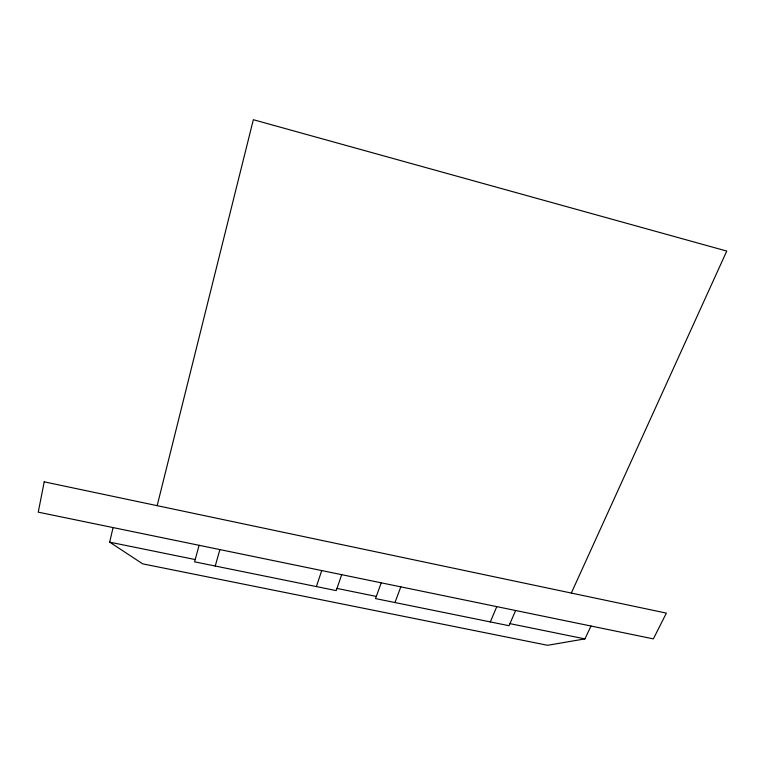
<?xml version="1.0" encoding="UTF-8"?>
<svg xmlns="http://www.w3.org/2000/svg" width="765" height="765" viewBox="0 0 765 765"><rect width="100%" height="100%" fill="white"/><g stroke="black" fill="none" stroke-linecap="round" stroke-linejoin="round"><path stroke-width="1.15" d="M591.001 626.028L584.938 638.899L547.577 645.297L142.663 563.843L109.691 542.156L113.067 527.582M157.16 505.675L253.339 119.703L726.75 251.073L571.321 593.057M199.101 545.302L194.587 561.835L336.227 590.609L341.697 574.678M215.233 566.024L219.89 549.586M316.394 586.573L321.73 570.566M381.238 582.825L375.51 598.584L509.05 625.722L515.62 610.508M394.96 602.543L400.812 586.851M490.336 621.916L496.791 606.626M109.691 542.156L195.209 559.569M336.983 588.428L376.294 596.423M509.949 623.638L584.938 638.899M44.198 481.835L38.25 512.168L653.367 638.88L666.363 613.109L44.198 481.835"/></g></svg>
